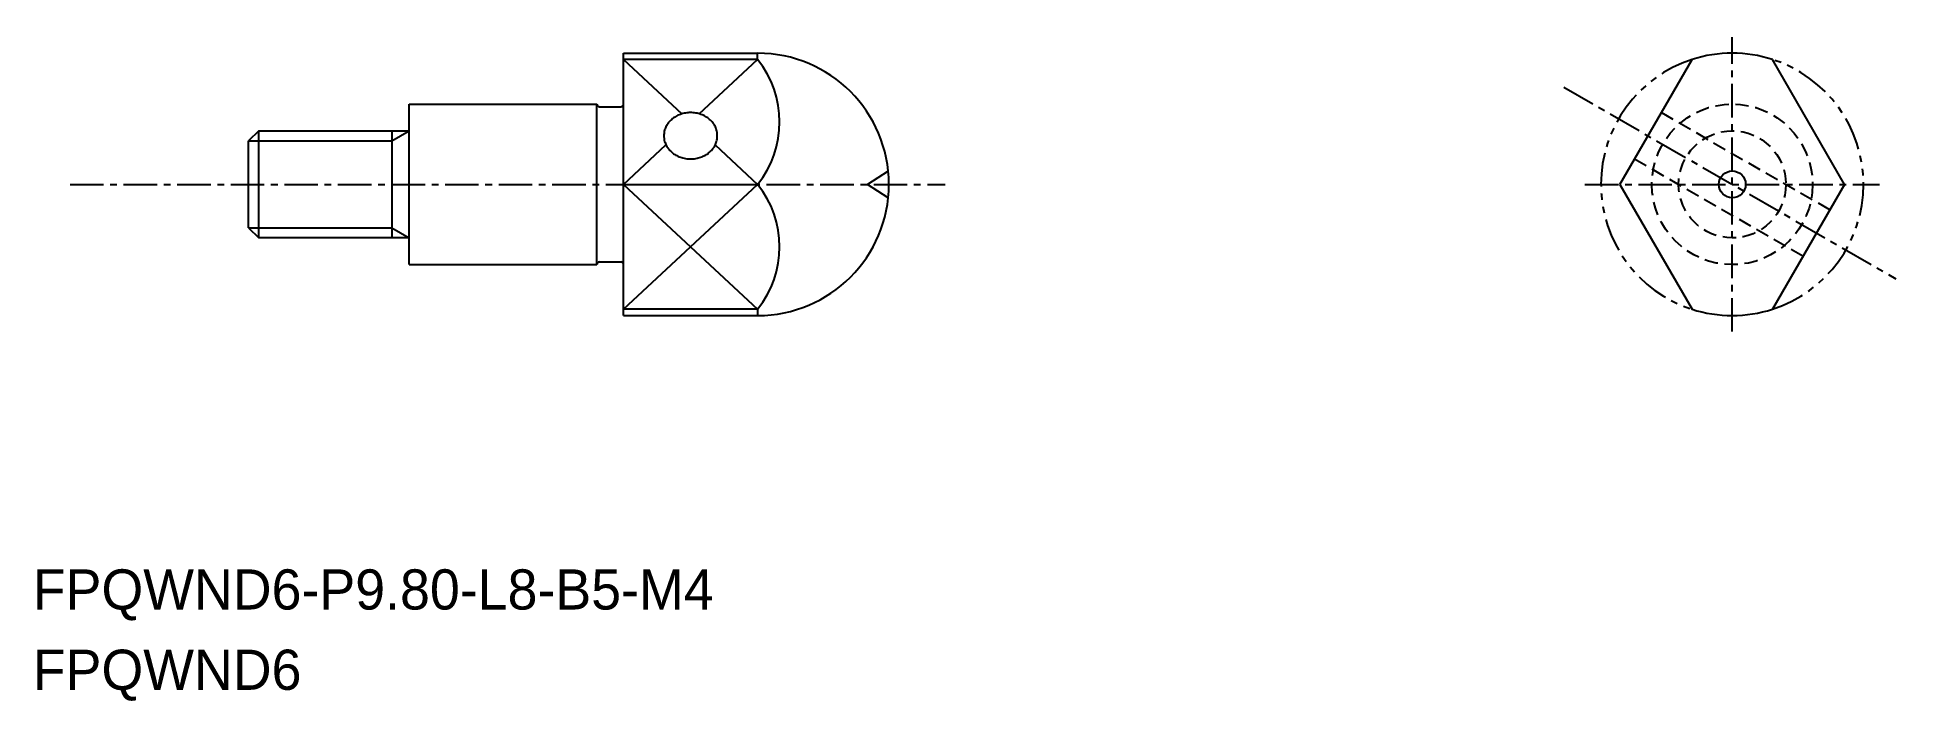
# Model space of a CAD drawing. Extents: x -1864.2 to -1794.9, y -453.5 to -428.7.
import ezdxf

# ---------------------------------------------------------------- set-up
doc = ezdxf.new("R2010")
doc.units = 0
for name, pattern in [('CENTER', [2, 1.25, -0.25, 0.25, -0.25]), ('DASHED', [0.75, 0.5, -0.25]), ('PHANTOM', [2.5, 1.25, -0.25, 0.25, -0.25, 0.25, -0.25])]:
    doc.linetypes.add(name, pattern=pattern)
doc.layers.get('0').update_dxf_attribs({"linetype": 'CONTINUOUS'})
doc.layers.add('CENTER', color=1, linetype='CENTER')

msp = doc.modelspace()

# ---------------------------------------------------------------- linework, layer by layer
for p, q in [((-1842.357, -431.178), (-1842.357, -429.278)), ((-1842.357, -429.278), (-1837.357, -429.278)), ((-1837.357, -429.514), (-1837.357, -429.278)), ((-1837.357, -429.514), (-1842.357, -429.514)), ((-1850.357, -437.178), (-1850.357, -431.178)), ((-1850.357, -431.178), (-1843.357, -431.178)), ((-1843.357, -437.178), (-1843.357, -431.178)), ((-1843.257, -431.278), (-1842.457, -431.278)), ((-1842.357, -437.178), (-1842.357, -431.178)), ((-1842.357, -434.178), (-1837.357, -434.178)), ((-1850.357, -437.178), (-1843.357, -437.178)), ((-1843.257, -437.078), (-1842.457, -437.078)), ((-1842.357, -439.078), (-1842.357, -437.178)), ((-1837.357, -438.843), (-1842.357, -438.843)), ((-1842.357, -439.078), (-1837.357, -439.078)), ((-1837.357, -438.843), (-1837.357, -439.078))]:
    msp.add_line(p, q)
at = {"color": 3}
for p, q in [((-1842.357, -429.514), (-1840.181, -431.544)), ((-1839.532, -431.544), (-1837.357, -429.514)), ((-1842.357, -434.178), (-1840.776, -432.704)), ((-1838.937, -432.704), (-1837.357, -434.178)), ((-1842.357, -438.843), (-1837.357, -434.178)), ((-1842.357, -434.178), (-1837.357, -438.843)), ((-1832.486, -433.679), (-1833.257, -434.178)), ((-1832.486, -434.678), (-1833.257, -434.178))]:
    msp.add_line(p, q, dxfattribs=at)
at = {"color": 7, "linetype": 'CONTINUOUS'}
for p, q in [((-1805.17, -434.178), (-1802.477, -429.514)), ((-1796.783, -434.178), (-1799.477, -429.514)), ((-1855.978, -432.178), (-1856.357, -432.557)), ((-1855.978, -432.178), (-1850.357, -432.178)), ((-1855.978, -436.178), (-1855.978, -432.178)), ((-1851.013, -432.178), (-1851.013, -436.178)), ((-1856.357, -435.799), (-1856.357, -432.557)), ((-1805.17, -434.178), (-1802.477, -438.843)), ((-1796.783, -434.178), (-1799.477, -438.843)), ((-1856.357, -435.799), (-1855.978, -436.178)), ((-1850.357, -436.178), (-1855.978, -436.178))]:
    msp.add_line(p, q, dxfattribs=at)
at = {"color": 3, "linetype": 'DASHED'}
for p, q in [((-1803.622, -431.497), (-1797.332, -435.128)), ((-1804.622, -433.229), (-1798.332, -436.86))]:
    msp.add_line(p, q, dxfattribs=at)
at = {"color": 3, "linetype": 'CONTINUOUS'}
for p, q in [((-1851.013, -432.557), (-1850.357, -432.178)), ((-1856.357, -432.557), (-1851.013, -432.557)), ((-1856.357, -435.799), (-1851.013, -435.799)), ((-1851.013, -435.799), (-1850.357, -436.178))]:
    msp.add_line(p, q, dxfattribs=at)
msp.add_polyline3d([(-1840.86, -432.363, 0), (-1840.86, -432.405, 0), (-1840.85, -432.448, 0), (-1840.85, -432.49, 0), (-1840.84, -432.532, 0), (-1840.83, -432.573, 0), (-1840.81, -432.614, 0), (-1840.8, -432.655, 0), (-1840.78, -432.694, 0), (-1840.76, -432.733, 0), (-1840.74, -432.771, 0), (-1840.71, -432.808, 0), (-1840.69, -432.844, 0), (-1840.66, -432.879, 0), (-1840.63, -432.912, 0), (-1840.6, -432.944, 0), (-1840.56, -432.975, 0), (-1840.53, -433.004, 0), (-1840.49, -433.032, 0), (-1840.45, -433.058, 0), (-1840.41, -433.083, 0), (-1840.37, -433.106, 0), (-1840.33, -433.127, 0), (-1840.28, -433.146, 0), (-1840.24, -433.163, 0), (-1840.19, -433.178, 0), (-1840.15, -433.192, 0), (-1840.1, -433.203, 0), (-1840.05, -433.212, 0), (-1840, -433.219, 0), (-1839.95, -433.225, 0), (-1839.91, -433.228, 0), (-1839.86, -433.229, 0), (-1839.81, -433.228, 0), (-1839.76, -433.225, 0), (-1839.71, -433.219, 0), (-1839.66, -433.212, 0), (-1839.61, -433.203, 0), (-1839.57, -433.192, 0), (-1839.52, -433.178, 0), (-1839.47, -433.163, 0), (-1839.43, -433.146, 0), (-1839.39, -433.127, 0), (-1839.34, -433.106, 0), (-1839.3, -433.083, 0), (-1839.26, -433.058, 0), (-1839.22, -433.032, 0), (-1839.19, -433.004, 0), (-1839.15, -432.975, 0), (-1839.12, -432.944, 0), (-1839.08, -432.912, 0), (-1839.05, -432.879, 0), (-1839.03, -432.844, 0), (-1839, -432.808, 0), (-1838.97, -432.771, 0), (-1838.95, -432.733, 0), (-1838.93, -432.694, 0), (-1838.92, -432.655, 0), (-1838.9, -432.614, 0), (-1838.89, -432.573, 0), (-1838.88, -432.532, 0), (-1838.87, -432.49, 0), (-1838.86, -432.448, 0), (-1838.86, -432.405, 0), (-1838.86, -432.363, 0), (-1838.86, -432.32, 0), (-1838.86, -432.278, 0), (-1838.87, -432.236, 0), (-1838.88, -432.194, 0), (-1838.89, -432.152, 0), (-1838.9, -432.111, 0), (-1838.92, -432.071, 0), (-1838.93, -432.031, 0), (-1838.95, -431.993, 0), (-1838.97, -431.955, 0), (-1839, -431.918, 0), (-1839.03, -431.882, 0), (-1839.05, -431.847, 0), (-1839.08, -431.813, 0), (-1839.12, -431.781, 0), (-1839.15, -431.75, 0), (-1839.19, -431.721, 0), (-1839.22, -431.693, 0), (-1839.26, -431.667, 0), (-1839.3, -431.643, 0), (-1839.34, -431.62, 0), (-1839.39, -431.599, 0), (-1839.43, -431.58, 0), (-1839.47, -431.563, 0), (-1839.52, -431.547, 0), (-1839.57, -431.534, 0), (-1839.61, -431.523, 0), (-1839.66, -431.513, 0), (-1839.71, -431.506, 0), (-1839.76, -431.501, 0), (-1839.81, -431.498, 0), (-1839.86, -431.497, 0), (-1839.91, -431.498, 0), (-1839.95, -431.501, 0), (-1840, -431.506, 0), (-1840.05, -431.513, 0), (-1840.1, -431.523, 0), (-1840.15, -431.534, 0), (-1840.19, -431.547, 0), (-1840.24, -431.563, 0), (-1840.28, -431.58, 0), (-1840.33, -431.599, 0), (-1840.37, -431.62, 0), (-1840.41, -431.643, 0), (-1840.45, -431.667, 0), (-1840.49, -431.693, 0), (-1840.53, -431.721, 0), (-1840.56, -431.75, 0), (-1840.6, -431.781, 0), (-1840.63, -431.813, 0), (-1840.66, -431.847, 0), (-1840.69, -431.882, 0), (-1840.71, -431.918, 0), (-1840.74, -431.955, 0), (-1840.76, -431.993, 0), (-1840.78, -432.031, 0), (-1840.8, -432.071, 0), (-1840.81, -432.111, 0), (-1840.83, -432.152, 0), (-1840.84, -432.194, 0), (-1840.85, -432.236, 0), (-1840.85, -432.278, 0), (-1840.86, -432.32, 0), (-1840.86, -432.363, 0)])
at = {"color": 3, "linetype": 'DASHED'}
for radius in [3, 2]:
    msp.add_circle((-1800.977, -434.178), radius, dxfattribs=at)
msp.add_circle((-1800.977, -434.178), 0.5)
for centre, radius, start, end in [((-1837.357, -434.178), 4.9, 270, 90), ((-1840.251, -431.846), 3.717, 321.13291, 38.86709), ((-1843.257, -431.178), 0.1, 180, 270), ((-1842.457, -431.178), 0.1, 270, 0), ((-1840.251, -436.511), 3.717, 321.13291, 38.86709), ((-1843.257, -437.178), 0.1, 90, 180), ((-1842.457, -437.178), 0.1, 0, 90)]:
    msp.add_arc(centre, radius, start, end)
at = {"color": 7, "linetype": 'CONTINUOUS'}
for start, end in [(72.17429, 107.82571), (252.17429, 287.82571)]:
    msp.add_arc((-1800.977, -434.178), 4.9, start, end, dxfattribs=at)
at = {"color": 3, "linetype": 'PHANTOM'}
for start, end in [(107.82571, 252.17429), (287.82571, 72.17429)]:
    msp.add_arc((-1800.977, -434.178), 4.9, start, end, dxfattribs=at)
at = {"layer": 'CENTER', "color": 1, "linetype": 'CENTER'}
for p, q in [((-1800.977, -439.678), (-1800.977, -428.678)), ((-1863.02, -434.178), (-1830.357, -434.178)), ((-1806.477, -434.178), (-1795.477, -434.178))]:
    msp.add_line(p, q, dxfattribs=at)
at = {"layer": 'CENTER'}
msp.add_line((-1807.266, -430.547), (-1794.871, -437.703), dxfattribs=at)

# ---------------------------------------------------------------- texts
for s, p in [('FPQWND6-P9.80-L8-B5-M4', (-1864.411, -450.061)), ('FPQWND6', (-1864.411, -453.061))]:
    msp.add_text(s, height=1.5).set_placement(p)

doc.saveas('drawing.dxf')
